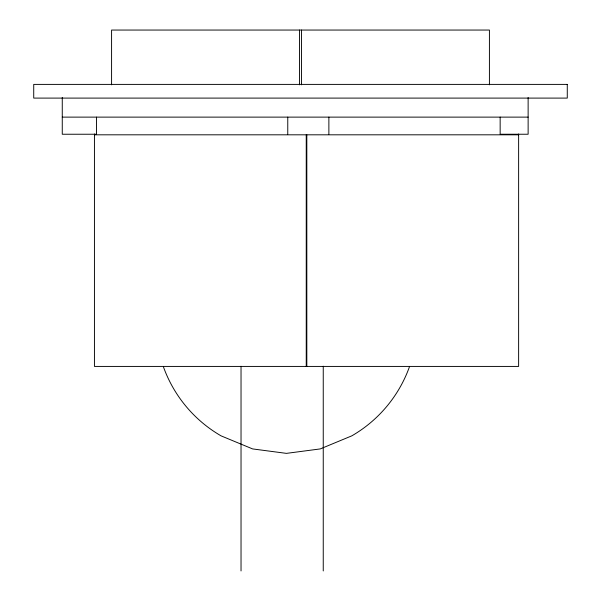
<?xml version="1.0" encoding="UTF-8"?>
<svg xmlns="http://www.w3.org/2000/svg" width="601" height="601" viewBox="0 0 601 601"><rect width="100%" height="100%" fill="white"/><g stroke="black" fill="none" stroke-linecap="round" stroke-linejoin="round"><path stroke-width="0.9" d="M62.264 117.12L528.129 117.12M94.44 134.812L518.625 134.812M528.129 97.497L528.129 134.241L500.152 134.241L500.152 117.12M518.625 133.97L518.625 366.422L94.44 366.422L94.44 133.97M489.417 84.839L489.417 30.05L111.583 30.05L111.583 84.839M328.875 117.12L328.875 134.241M323.248 366.212L323.248 570.95M306.818 134.812L306.818 366.422M306.24 134.812L306.24 366.422M301.469 30.05L301.469 84.839M299.531 30.05L299.531 84.839M287.766 117.12L287.766 134.241M241.031 366.279L241.031 570.95M96.521 117.12L96.521 134.241L62.264 134.241L62.264 97.497M409.364 367.053A130.695 130.695 0 0 1 351.78 435.86L320.258 448.917L286.429 453.372L252.6 448.917L221.078 435.86A130.695 130.695 0 0 1 163.502 367.053M567.276 84.395L33.724 84.395L33.724 98.098L567.276 98.098L567.276 84.395"/></g></svg>
